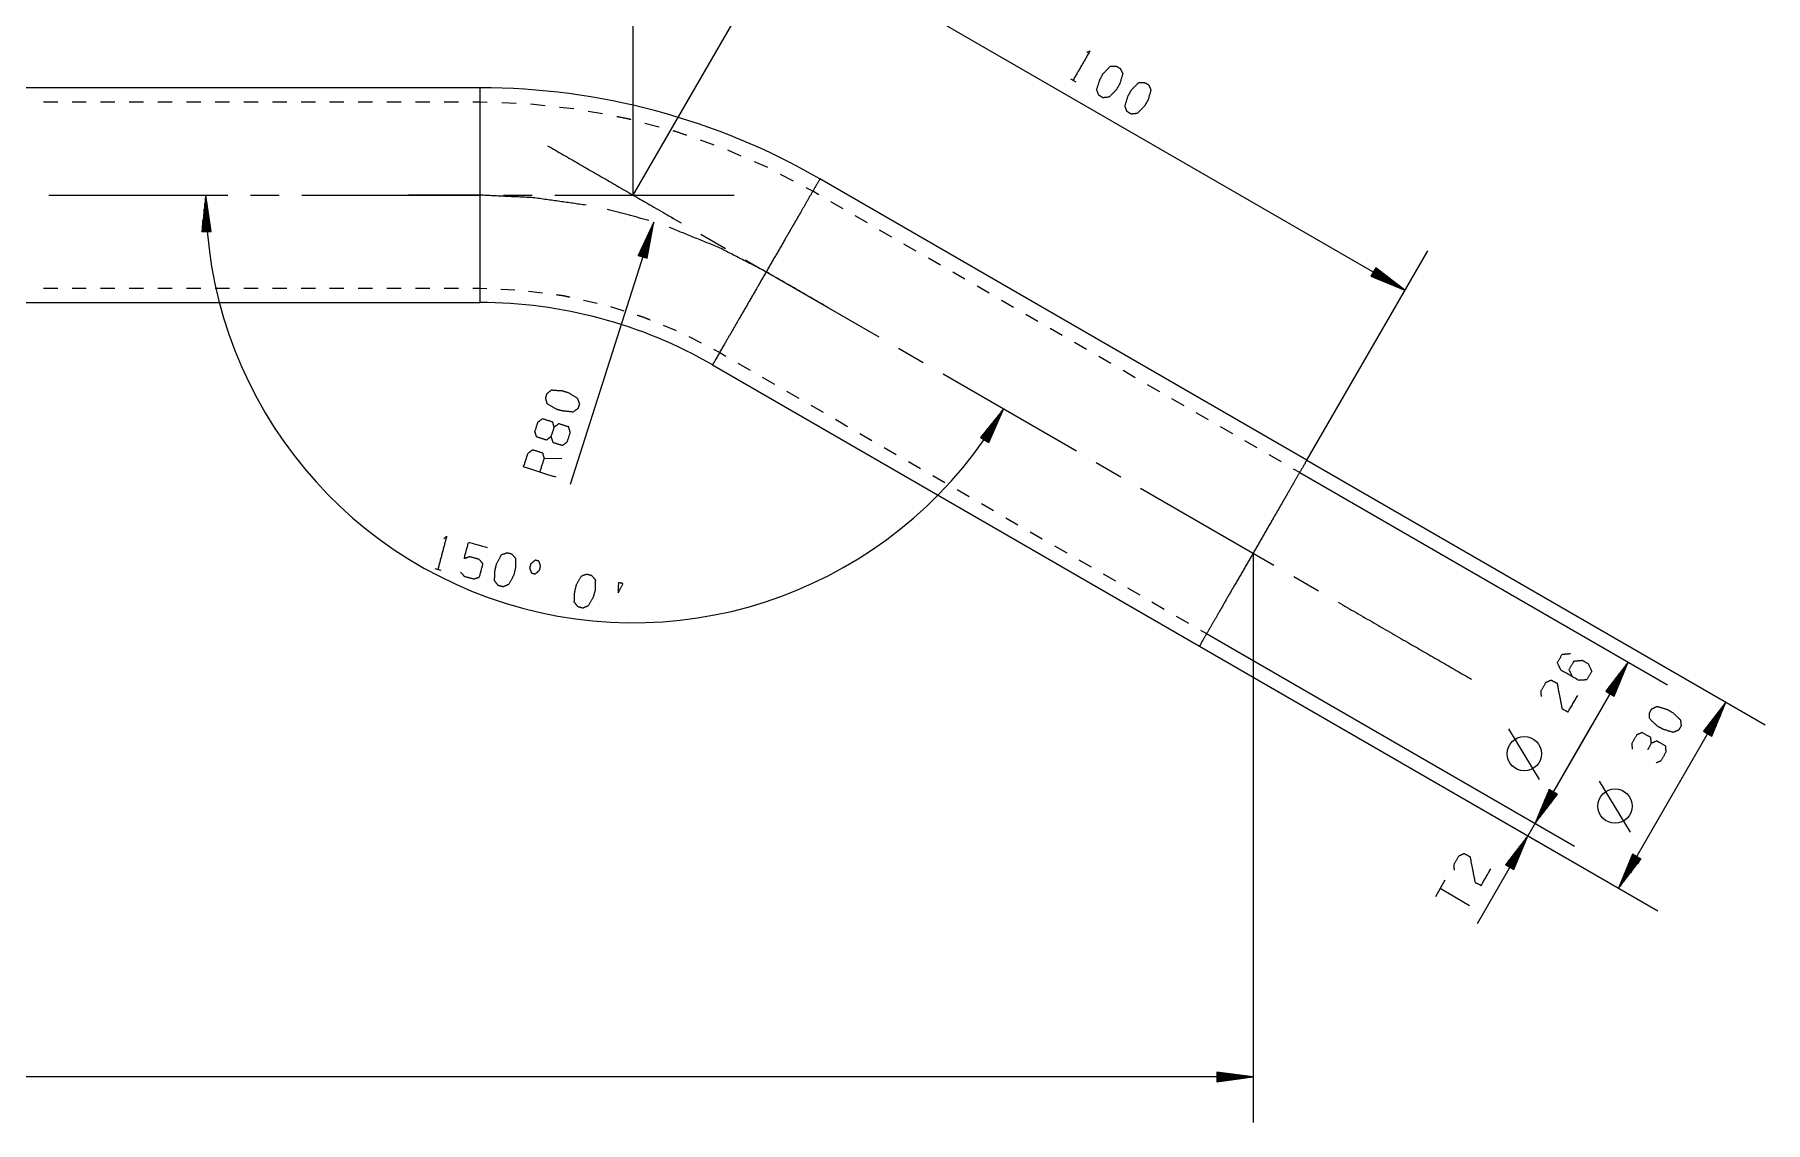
# Model space of a CAD drawing. Header units: millimetres. Extents: x 0 to 420, y 0 to 297.
# Drawn here: x 188.1 to 309.1, y 63.9 to 139.9 of the extents above; entities that cross this region are included whole.
import ezdxf

# ---------------------------------------------------------------- set-up
doc = ezdxf.new("R2010")
doc.units = ezdxf.units.MM
doc.layers.add('101', color=7, linetype='Continuous', true_color=0xffffff)

msp = doc.modelspace()

# ---------------------------------------------------------------- linework, layer by layer
at = {"layer": '101', "color": 22, "linetype": 'Continuous', "lineweight": 18}
for p, q in [((229.97, 128.68), (229.97, 152.26)), ((229.97, 128.68), (242.17, 149.8)), ((240.58, 147.05), (283.88, 122.05)), ((200.11, 128.68), (199.82, 126.13)), ((200.13, 126.14), (200.08, 128.48)), ((200.49, 126.14), (200.11, 128.68)), ((200.18, 126.14), (200.13, 128.48)), ((199.98, 126.13), (199.96, 127.32)), ((200.03, 126.13), (200, 127.71)), ((200.08, 126.13), (200.04, 128.09)), ((200.24, 126.14), (200.19, 128.1)), ((200.29, 126.14), (200.25, 127.71)), ((200.34, 126.14), (200.31, 127.33)), ((199.82, 126.13), (200.49, 126.14)), ((199.83, 126.13), (199.83, 126.16)), ((199.83, 126.13), (199.83, 126.16)), ((199.88, 126.13), (199.87, 126.55)), ((199.93, 126.13), (199.91, 126.93)), ((200.39, 126.14), (200.37, 126.94)), ((200.44, 126.14), (200.43, 126.56)), ((200.49, 126.14), (200.49, 126.17)), ((200.49, 126.14), (200.49, 126.17)), ((231.4, 126.79), (225.56, 108.47)), ((231.4, 126.79), (230.31, 124.47)), ((230.51, 124.41), (230.99, 125.91)), ((230.56, 124.39), (231.15, 126.26)), ((230.61, 124.37), (231.32, 126.61)), ((230.65, 124.36), (231.37, 126.6)), ((230.7, 124.34), (231.3, 126.21)), ((230.75, 124.33), (231.23, 125.83)), ((230.95, 124.27), (231.4, 126.79)), ((230.36, 124.45), (230.49, 124.85)), ((230.41, 124.44), (230.66, 125.2)), ((230.46, 124.42), (230.82, 125.55)), ((230.8, 124.31), (231.16, 125.45)), ((230.85, 124.3), (231.09, 125.06)), ((230.9, 124.28), (231.02, 124.68)), ((277.03, 110.17), (285.47, 124.8)), ((230.31, 124.47), (230.95, 124.27)), ((230.32, 124.47), (230.33, 124.5)), ((230.32, 124.47), (230.33, 124.5)), ((230.94, 124.27), (230.95, 124.3)), ((230.94, 124.27), (230.95, 124.3)), ((281.85, 123.61), (281.51, 123.03)), ((281.69, 123.34), (283.73, 122.16)), ((281.72, 123.38), (283.42, 122.4)), ((281.75, 123.43), (283.11, 122.64)), ((281.77, 123.47), (282.8, 122.87)), ((281.8, 123.51), (282.49, 123.11)), ((281.82, 123.56), (282.18, 123.35)), ((283.88, 122.05), (281.85, 123.61)), ((281.85, 123.6), (281.87, 123.59)), ((281.85, 123.6), (281.87, 123.59)), ((281.51, 123.03), (283.88, 122.05)), ((281.52, 123.03), (281.54, 123.01)), ((281.52, 123.03), (281.54, 123.01)), ((281.54, 123.07), (281.9, 122.86)), ((281.57, 123.12), (282.26, 122.72)), ((281.59, 123.16), (282.62, 122.57)), ((281.62, 123.21), (282.98, 122.42)), ((281.64, 123.25), (283.34, 122.27)), ((281.67, 123.29), (283.7, 122.12)), ((255.84, 113.74), (254.24, 111.74)), ((254.81, 111.4), (255.84, 113.74)), ((254.37, 111.66), (254.99, 112.68)), ((254.42, 111.63), (255.23, 112.98)), ((254.46, 111.61), (255.48, 113.29)), ((254.5, 111.58), (255.72, 113.59)), ((254.55, 111.56), (255.76, 113.56)), ((254.59, 111.53), (255.61, 113.21)), ((254.63, 111.5), (255.45, 112.85)), ((254.68, 111.48), (255.29, 112.49)), ((254.24, 111.74), (254.26, 111.77)), ((254.24, 111.74), (254.26, 111.77)), ((254.24, 111.74), (254.81, 111.4)), ((254.29, 111.71), (254.5, 112.07)), ((254.33, 111.69), (254.75, 112.37)), ((254.72, 111.45), (255.14, 112.14)), ((254.76, 111.42), (254.98, 111.78)), ((254.81, 111.4), (254.82, 111.42)), ((254.81, 111.4), (254.82, 111.42)), ((277.03, 110.17), (309.06, 91.67)), ((276.53, 109.3), (302.22, 94.47)), ((273.28, 103.68), (273.28, 63.91)), ((270.03, 98.05), (295.72, 83.21)), ((270.03, 98.05), (295.72, 83.21)), ((269.53, 97.18), (295.22, 82.34)), ((269.53, 97.18), (301.56, 78.68)), ((299.47, 96.06), (292.97, 84.8)), ((299.47, 96.06), (297.91, 94.02)), ((298.14, 93.89), (299.12, 95.59)), ((298.18, 93.87), (299.35, 95.9)), ((298.22, 93.84), (299.4, 95.88)), ((298.49, 93.69), (299.47, 96.06)), ((297.96, 94), (298.17, 94.36)), ((298, 93.97), (298.41, 94.67)), ((298.05, 93.95), (298.64, 94.98)), ((298.09, 93.92), (298.88, 95.28)), ((298.27, 93.82), (299.25, 95.52)), ((298.31, 93.79), (299.1, 95.16)), ((298.36, 93.77), (298.95, 94.8)), ((298.4, 93.74), (298.8, 94.44)), ((297.91, 94.02), (298.49, 93.69)), ((297.92, 94.02), (297.93, 94.05)), ((297.92, 94.02), (297.93, 94.05)), ((298.44, 93.72), (298.65, 94.08)), ((298.49, 93.69), (298.5, 93.72)), ((298.49, 93.69), (298.5, 93.72)), ((298.81, 80.27), (306.31, 93.26)), ((306.31, 93.26), (304.75, 91.23)), ((305.02, 91.07), (306.2, 93.11)), ((305.33, 90.89), (306.31, 93.26)), ((304.89, 91.15), (305.48, 92.18)), ((304.93, 91.12), (305.72, 92.49)), ((304.98, 91.1), (305.96, 92.8)), ((305.07, 91.05), (306.24, 93.08)), ((305.11, 91.02), (306.09, 92.72)), ((305.15, 91), (305.94, 92.36)), ((305.2, 90.97), (305.79, 92)), ((296.94, 91.67), (288.92, 77.79)), ((304.75, 91.23), (305.33, 90.89)), ((304.76, 91.23), (304.77, 91.25)), ((304.76, 91.23), (304.77, 91.25)), ((304.8, 91.2), (305.01, 91.56)), ((304.85, 91.18), (305.25, 91.87)), ((305.24, 90.95), (305.64, 91.64)), ((305.29, 90.92), (305.49, 91.28)), ((305.33, 90.9), (305.35, 90.92)), ((305.33, 90.9), (305.35, 90.92)), ((293.95, 87.16), (292.97, 84.8)), ((293.95, 87.16), (292.97, 84.8)), ((294.13, 87.06), (293.34, 85.7)), ((294.13, 87.06), (293.34, 85.7)), ((294.09, 87.09), (293.49, 86.06)), ((294.09, 87.09), (293.49, 86.06)), ((294.04, 87.11), (293.64, 86.42)), ((294.04, 87.11), (293.64, 86.42)), ((294, 87.14), (293.79, 86.78)), ((294, 87.14), (293.79, 86.78)), ((293.96, 87.16), (293.94, 87.14)), ((293.96, 87.16), (293.94, 87.14)), ((293.96, 87.16), (293.94, 87.14)), ((293.96, 87.16), (293.94, 87.14)), ((294.53, 86.83), (293.95, 87.16)), ((294.53, 86.83), (293.95, 87.16)), ((292.97, 84.8), (294.53, 86.83)), ((292.97, 84.8), (294.53, 86.83)), ((294.22, 87.01), (293.05, 84.98)), ((294.22, 87.01), (293.05, 84.98)), ((294.26, 86.99), (293.09, 84.95)), ((294.26, 86.99), (293.09, 84.95)), ((294.18, 87.04), (293.2, 85.34)), ((294.18, 87.04), (293.2, 85.34)), ((294.31, 86.96), (293.33, 85.26)), ((294.31, 86.96), (293.33, 85.26)), ((294.35, 86.93), (293.56, 85.57)), ((294.35, 86.93), (293.56, 85.57)), ((294.4, 86.91), (293.8, 85.88)), ((294.4, 86.91), (293.8, 85.88)), ((294.44, 86.88), (294.04, 86.19)), ((294.44, 86.88), (294.04, 86.19)), ((294.48, 86.86), (294.28, 86.5)), ((294.48, 86.86), (294.28, 86.5)), ((294.53, 86.83), (294.51, 86.81)), ((294.53, 86.83), (294.51, 86.81)), ((294.53, 86.83), (294.51, 86.81)), ((294.53, 86.83), (294.51, 86.81)), ((292.47, 83.93), (290.91, 81.9)), ((291.14, 81.77), (292.12, 83.47)), ((291.18, 81.74), (292.35, 83.78)), ((291.22, 81.72), (292.4, 83.75)), ((291.49, 81.57), (292.47, 83.93)), ((290.96, 81.87), (291.17, 82.23)), ((291, 81.85), (291.41, 82.54)), ((291.05, 81.82), (291.64, 82.85)), ((291.09, 81.8), (291.88, 83.16)), ((291.27, 81.69), (292.25, 83.39)), ((291.31, 81.67), (292.1, 83.03)), ((291.36, 81.64), (291.95, 82.67)), ((291.4, 81.62), (291.8, 82.31)), ((299.79, 82.64), (298.81, 80.27)), ((298.81, 80.27), (300.37, 82.3)), ((300.06, 82.48), (298.89, 80.45)), ((300.11, 82.46), (298.93, 80.42)), ((300.02, 82.51), (299.04, 80.81)), ((300.15, 82.43), (299.17, 80.73)), ((299.97, 82.53), (299.19, 81.17)), ((299.93, 82.56), (299.34, 81.53)), ((300.19, 82.41), (299.41, 81.04)), ((299.89, 82.58), (299.48, 81.89)), ((299.84, 82.61), (299.63, 82.25)), ((300.24, 82.38), (299.64, 81.35)), ((299.8, 82.64), (299.78, 82.61)), ((299.8, 82.64), (299.78, 82.61)), ((300.37, 82.3), (299.79, 82.64)), ((300.28, 82.36), (299.88, 81.66)), ((300.33, 82.33), (300.12, 81.97)), ((300.37, 82.31), (300.35, 82.28)), ((300.37, 82.31), (300.35, 82.28)), ((290.91, 81.9), (291.49, 81.57)), ((290.92, 81.9), (290.93, 81.93)), ((290.92, 81.9), (290.93, 81.93)), ((291.44, 81.59), (291.65, 81.95)), ((291.49, 81.57), (291.5, 81.59)), ((291.49, 81.57), (291.5, 81.59)), ((273.28, 67.08), (61.76, 67.08)), ((270.74, 67.42), (270.74, 66.75)), ((273.28, 67.08), (270.74, 67.42)), ((270.74, 67.41), (270.77, 67.41)), ((270.74, 67.41), (270.77, 67.41)), ((270.74, 67.36), (271.15, 67.36)), ((270.74, 67.31), (271.54, 67.31)), ((270.74, 67.26), (271.93, 67.26)), ((270.74, 67.21), (272.31, 67.21)), ((270.74, 67.16), (272.7, 67.16)), ((270.74, 67.11), (273.08, 67.11)), ((270.74, 66.75), (273.28, 67.08)), ((270.74, 67.06), (273.08, 67.06)), ((270.74, 67.01), (272.7, 67.01)), ((270.74, 66.96), (272.31, 66.96)), ((270.74, 66.91), (271.93, 66.91)), ((270.74, 66.86), (271.54, 66.86)), ((270.74, 66.8), (271.15, 66.8)), ((270.74, 66.75), (270.77, 66.75)), ((270.74, 66.75), (270.77, 66.75))]:
    msp.add_line(p, q, dxfattribs=at)
at = {"layer": '101', "color": 72, "linetype": 'Continuous', "lineweight": 18}
for p, q in [((260.51, 136.8), (260.88, 136.59)), ((224.98, 110.25), (223.74, 110.29)), ((216.11, 102.6), (216.52, 102.49)), ((293.29, 87.85), (291.13, 91.4)), ((299.63, 84.18), (297.47, 87.74)), ((286.68, 80.84), (286.01, 79.67)), ((286.35, 80.26), (288.4, 79.07))]:
    msp.add_line(p, q, dxfattribs=at)
at = {"layer": '101', "color": 151, "linetype": 'Continuous', "lineweight": 25}
for p, q in [((219.26, 136.18), (69.26, 136.18)), ((277.03, 110.17), (243.01, 129.81)), ((109.26, 121.18), (219.26, 121.18)), ((235.51, 116.82), (269.53, 97.18))]:
    msp.add_line(p, q, dxfattribs=at)
at = {"layer": '101', "color": 53, "linetype": 'Continuous', "lineweight": 18}
for p, q in [((189.76, 135.18), (188.76, 135.18)), ((191.76, 135.18), (190.76, 135.18)), ((193.76, 135.18), (192.76, 135.18)), ((195.76, 135.18), (194.76, 135.18)), ((197.76, 135.18), (196.76, 135.18)), ((199.76, 135.18), (198.76, 135.18)), ((201.76, 135.18), (200.76, 135.18)), ((203.76, 135.18), (202.76, 135.18)), ((205.76, 135.18), (204.76, 135.18)), ((207.76, 135.18), (206.76, 135.18)), ((209.76, 135.18), (208.76, 135.18)), ((211.76, 135.18), (210.76, 135.18)), ((213.76, 135.18), (212.76, 135.18)), ((215.76, 135.18), (214.76, 135.18)), ((217.76, 135.18), (216.76, 135.18)), ((219.26, 135.18), (218.76, 135.18)), ((219.76, 135.16), (219.26, 135.18)), ((221.79, 135.08), (220.78, 135.12)), ((223.81, 134.92), (222.8, 135.04)), ((225.83, 134.7), (224.82, 134.81)), ((227.82, 134.35), (226.83, 134.53)), ((231.77, 133.43), (230.79, 133.69)), ((235.63, 132.18), (234.67, 132.51)), ((237.51, 131.41), (236.58, 131.82)), ((239.37, 130.6), (238.44, 131)), ((241.16, 129.66), (240.26, 130.13)), ((242.51, 128.95), (242.06, 129.18)), ((242.93, 128.7), (242.51, 128.95)), ((244.63, 127.72), (243.78, 128.21)), ((246.33, 126.74), (245.48, 127.23)), ((248.03, 125.75), (247.18, 126.24)), ((249.74, 124.77), (248.88, 125.26)), ((251.44, 123.79), (250.59, 124.28)), ((188.76, 122.18), (189.76, 122.18)), ((190.76, 122.18), (191.76, 122.18)), ((192.76, 122.18), (193.76, 122.18)), ((194.76, 122.18), (195.76, 122.18)), ((196.76, 122.18), (197.76, 122.18)), ((198.76, 122.18), (199.76, 122.18)), ((200.76, 122.18), (201.76, 122.18)), ((202.76, 122.18), (203.76, 122.18)), ((204.76, 122.18), (205.76, 122.18)), ((206.76, 122.18), (207.76, 122.18)), ((208.76, 122.18), (209.76, 122.18)), ((210.76, 122.18), (211.76, 122.18)), ((212.76, 122.18), (213.76, 122.18)), ((214.76, 122.18), (215.76, 122.18)), ((216.76, 122.18), (217.76, 122.18)), ((218.76, 122.18), (219.26, 122.18)), ((219.26, 122.18), (219.74, 122.15)), ((253.14, 122.81), (252.29, 123.3)), ((254.84, 121.83), (253.99, 122.32)), ((220.72, 122.11), (221.69, 122.07)), ((222.66, 121.98), (223.62, 121.86)), ((226.5, 121.35), (227.45, 121.14)), ((256.54, 120.84), (255.69, 121.33)), ((228.39, 120.89), (229.32, 120.59)), ((258.24, 119.86), (257.39, 120.35)), ((232.06, 119.6), (232.96, 119.22)), ((233.85, 118.81), (234.71, 118.36)), ((259.94, 118.88), (259.09, 119.37)), ((235.57, 117.91), (236.01, 117.69)), ((236.01, 117.69), (236.43, 117.44)), ((261.64, 117.9), (260.79, 118.39)), ((263.34, 116.92), (262.49, 117.41)), ((237.28, 116.95), (238.13, 116.46)), ((265.04, 115.93), (264.19, 116.42)), ((238.98, 115.97), (239.83, 115.48)), ((240.68, 114.99), (241.53, 114.5)), ((266.75, 114.95), (265.89, 115.44)), ((242.38, 114), (243.24, 113.51)), ((268.45, 113.97), (267.6, 114.46)), ((244.09, 113.02), (244.94, 112.53)), ((270.15, 112.99), (269.3, 113.48)), ((271.85, 112.01), (271, 112.5)), ((245.79, 112.04), (246.64, 111.55)), ((273.55, 111.02), (272.7, 111.51)), ((247.49, 111.06), (248.34, 110.57)), ((249.19, 110.08), (250.04, 109.59)), ((275.25, 110.04), (274.4, 110.53)), ((250.89, 109.09), (251.74, 108.6)), ((276.53, 109.3), (276.1, 109.55)), ((252.59, 108.11), (253.44, 107.62)), ((254.29, 107.13), (255.14, 106.64)), ((255.99, 106.15), (256.84, 105.66)), ((257.69, 105.17), (258.54, 104.67)), ((259.39, 104.18), (260.25, 103.69)), ((261.1, 103.2), (261.95, 102.71)), ((262.8, 102.22), (263.65, 101.73)), ((264.5, 101.24), (265.35, 100.75)), ((266.2, 100.26), (267.05, 99.76)), ((267.9, 99.27), (268.75, 98.78)), ((269.6, 98.29), (270.03, 98.05))]:
    msp.add_line(p, q, dxfattribs=at)
at = {"layer": '101', "color": 151, "linetype": 'Continuous', "lineweight": 18}
for p, q in [((189.13, 128.68), (201.64, 128.68)), ((203.22, 128.68), (205.23, 128.68)), ((206.82, 128.68), (219.32, 128.68)), ((220.91, 128.68), (222.91, 128.68)), ((224.5, 128.68), (237.01, 128.68)), ((234.69, 125.95), (236.42, 124.95)), ((237.8, 124.16), (247.12, 118.78)), ((248.49, 117.98), (250.23, 116.98)), ((251.61, 116.19), (260.93, 110.81)), ((262.3, 110.01), (264.04, 109.01)), ((265.41, 108.21), (274.73, 102.83)), ((276.11, 102.04), (277.84, 101.04))]:
    msp.add_line(p, q, dxfattribs=at)
at = {"layer": '101', "color": 72, "linetype": 'Continuous', "lineweight": 18}
for centre in [(292.22, 89.66), (298.56, 86)]:
    msp.add_circle(centre, 1.2, dxfattribs=at)
at = {"layer": '101', "color": 151, "linetype": 'Continuous', "lineweight": 25}
for radius in [47.5, 32.5]:
    msp.add_arc((219.26, 88.68), radius, 60, 90, dxfattribs=at)
at = {"layer": '101', "color": 22, "linetype": 'Continuous', "lineweight": 18}
msp.add_arc((229.97, 128.68), 29.87, 180, 330, dxfattribs=at)
at = {"layer": '101', "color": 72, "linetype": 'Continuous', "lineweight": 18}
for points, knots in [([(261.66, 138.65), (261.88, 138.75), (260.69, 136.7)], [0, 0, 0.09349, 1, 1]), ([(262.8, 135.48), (263.22, 135.53), (263.72, 136.04), (263.96, 136.46), (264.17, 137.17), (263.99, 137.53), (263.7, 137.7), (263.29, 137.68), (262.78, 137.14), (262.56, 136.72), (262.34, 136.03), (262.51, 135.65), (262.8, 135.48)], [0, 0, 0.067525, 0.18397, 0.260583, 0.380943, 0.446142, 0.500307, 0.565504, 0.685863, 0.762528, 0.878308, 0.945834, 1, 1]), ([(264.77, 134.34), (265.19, 134.39), (265.69, 134.91), (265.93, 135.32), (266.14, 136.03), (265.96, 136.4), (265.67, 136.56), (265.27, 136.54), (264.75, 136), (264.53, 135.58), (264.32, 134.89), (264.48, 134.51), (264.77, 134.34)], [0, 0, 0.067525, 0.183972, 0.260583, 0.380943, 0.44614, 0.500305, 0.565505, 0.685863, 0.762528, 0.87831, 0.945835, 1, 1]), ([(226.21, 114.1), (226.07, 114.49), (225.46, 114.88), (225.01, 115.02), (224.26, 115.07), (223.95, 114.82), (223.85, 114.5), (223.96, 114.11), (224.6, 113.72), (225.05, 113.6), (225.77, 113.53), (226.11, 113.78), (226.21, 114.1)], [0, 0, 0.067526, 0.183972, 0.260585, 0.380942, 0.446141, 0.500306, 0.565504, 0.685863, 0.76253, 0.878309, 0.945836, 1, 1]), ([(224.22, 111.81), (223.91, 111.57), (223.22, 111.79), (223.1, 112.16), (223.31, 112.82), (223.63, 113.07), (224.32, 112.85), (224.43, 112.46), (224.22, 111.81), (224.36, 111.41), (225.02, 111.2), (225.36, 111.44), (225.57, 112.1), (225.46, 112.49), (224.77, 112.71), (224.43, 112.46)], [0, 0, 0.047573, 0.136086, 0.18366, 0.267816, 0.317167, 0.405678, 0.455028, 0.539185, 0.590297, 0.675757, 0.726869, 0.811024, 0.860375, 0.948886, 1, 1]), ([(224.58, 108.97), (222.31, 109.69), (222.62, 110.65), (222.94, 110.9), (223.63, 110.68), (223.74, 110.29), (223.43, 109.33)], [0, 0, 0.400951, 0.571034, 0.639277, 0.761674, 0.829917, 1, 1]), ([(216.74, 104.68), (216.93, 104.84), (216.32, 102.54)], [0, 0, 0.093491, 1, 1]), ([(217.91, 102.35), (218.17, 102.05), (218.84, 101.87), (219.22, 102), (219.47, 102.92), (219.21, 103.24), (218.54, 103.42), (218.16, 103.29), (218.46, 104.43), (219.78, 104.07)], [0, 0, 0.062229, 0.168345, 0.230572, 0.376816, 0.441267, 0.54738, 0.60961, 0.790492, 1, 1]), ([(220.87, 101.32), (221.26, 101.48), (221.61, 102.11), (221.73, 102.57), (221.75, 103.31), (221.48, 103.62), (221.16, 103.7), (220.77, 103.57), (220.42, 102.92), (220.31, 102.46), (220.28, 101.74), (220.54, 101.41), (220.87, 101.32)], [0, 0, 0.067525, 0.183971, 0.260583, 0.380943, 0.446139, 0.500305, 0.565502, 0.685862, 0.762528, 0.878309, 0.945835, 1, 1]), ([(222.89, 102.26), (223.11, 102.2), (223.4, 102.46), (223.48, 102.77), (223.36, 103.14), (223.14, 103.2), (222.83, 102.94), (222.75, 102.63), (222.89, 102.26)], [0, 0, 0.085679, 0.230392, 0.351584, 0.496295, 0.581974, 0.730394, 0.851582, 1, 1]), ([(226.44, 99.83), (226.83, 99.99), (227.18, 100.62), (227.3, 101.07), (227.32, 101.82), (227.05, 102.12), (226.73, 102.21), (226.35, 102.08), (225.99, 101.43), (225.88, 100.96), (225.85, 100.25), (226.11, 99.92), (226.44, 99.83)], [0, 0, 0.067528, 0.183973, 0.260585, 0.380944, 0.446143, 0.500308, 0.565506, 0.685864, 0.76253, 0.878311, 0.945835, 1, 1]), ([(228.92, 100.9), (228.93, 101.62), (229.25, 101.54), (228.92, 100.9)], [0, 0, 0.406596, 0.595724, 1, 1]), ([(295.6, 95.02), (295.35, 95.54), (295.69, 96.13), (296.27, 96.19), (296.68, 95.95), (296.93, 95.42), (296.58, 94.82), (296.01, 94.79), (294.78, 95.5), (294.53, 96.01), (294.87, 96.61), (295.45, 96.66)], [0, 0, 0.076964, 0.16976, 0.248072, 0.312017, 0.390329, 0.483127, 0.560091, 0.751924, 0.828889, 0.921685, 1, 1]), ([(293.42, 93.65), (293.39, 94.04), (293.73, 94.64), (294.09, 94.81), (294.51, 94.58), (294.86, 92.8), (295.28, 92.58), (295.96, 93.74)], [0, 0, 0.069693, 0.192977, 0.265273, 0.350226, 0.67474, 0.759751, 1, 1]), ([(303.18, 91.61), (303.13, 92.02), (302.61, 92.52), (302.2, 92.76), (301.49, 92.97), (301.12, 92.79), (300.96, 92.5), (300.98, 92.1), (301.52, 91.58), (301.94, 91.36), (302.63, 91.15), (303.01, 91.31), (303.18, 91.61)], [0, 0, 0.067525, 0.183971, 0.260584, 0.380941, 0.446139, 0.500305, 0.565504, 0.685861, 0.762529, 0.878308, 0.945835, 1, 1]), ([(301.09, 90.39), (301.06, 90.79), (300.44, 91.15), (300.07, 90.97), (299.73, 90.38), (299.76, 89.97)], [0, 0, 0.153876, 0.429854, 0.583729, 0.846124, 1, 1]), ([(301.43, 89.03), (301.79, 89.19), (302.13, 89.79), (302.1, 90.19), (301.48, 90.55), (301.09, 90.39), (300.84, 89.94)], [0, 0, 0.124124, 0.343693, 0.472448, 0.703379, 0.836731, 1, 1]), ([(287.34, 81.53), (287.31, 81.92), (287.65, 82.52), (288.01, 82.7), (288.43, 82.46), (288.78, 80.68), (289.21, 80.46), (289.88, 81.62)], [0, 0, 0.069692, 0.192977, 0.265273, 0.350227, 0.674739, 0.759753, 1, 1])]:
    msp.add_open_spline(points, degree=1, knots=knots, dxfattribs=at)
at = {"layer": '101', "color": 151, "linetype": 'Continuous', "lineweight": 25}
for points, knots in [([(219.26, 136.18), (219.26, 136.06), (219.26, 135.17), (219.26, 133.5), (219.26, 131.24), (219.26, 128.68)], [0, 0, 0.015193, 0.133975, 0.357213, 0.65798, 1, 1]), ([(243.01, 129.81), (242.95, 129.71), (242.5, 128.94), (241.67, 127.49), (240.54, 125.54), (239.26, 123.32)], [0, 0, 0.015194, 0.133975, 0.357212, 0.657979, 1, 1]), ([(219.26, 128.68), (219.26, 127.37), (219.26, 124.93), (219.26, 123.85), (219.26, 122.18), (219.26, 121.29), (219.26, 121.18)], [0, 0, 0.173648, 0.499999, 0.642788, 0.866026, 0.984807, 1, 1]), ([(239.26, 123.32), (238.61, 122.19), (237.38, 120.07), (236.38, 118.34), (235.73, 117.21), (235.51, 116.82)], [0, 0, 0.173649, 0.499999, 0.766044, 0.939692, 1, 1]), ([(277.03, 110.17), (276.97, 110.07), (276.52, 109.3), (276.15, 108.65), (275.15, 106.92), (274.56, 105.9), (273.28, 103.68)], [0, 0, 0.015193, 0.133975, 0.233956, 0.5, 0.657979, 1, 1]), ([(273.28, 103.68), (271.99, 101.45), (270.87, 99.5), (270.03, 98.05), (269.75, 97.57), (269.53, 97.18)], [0, 0, 0.34202, 0.642787, 0.866026, 0.939692, 1, 1])]:
    msp.add_open_spline(points, degree=1, knots=knots, dxfattribs=at)
at = {"layer": '101', "color": 53, "linetype": 'Continuous', "lineweight": 18}
for points, knots in [([(229.81, 133.95), (229.6, 134.01), (228.82, 134.16)], [0, 0, 0.214283, 1, 1]), ([(233.71, 132.85), (232.96, 133.11), (232.75, 133.17)], [0, 0, 0.785714, 1, 1]), ([(224.59, 121.73), (225.07, 121.67), (225.55, 121.56)], [0, 0, 0.499989, 1, 1]), ([(230.25, 120.3), (230.71, 120.15), (231.16, 119.97)], [0, 0, 0.5, 1, 1])]:
    msp.add_open_spline(points, degree=1, knots=knots, dxfattribs=at)
at = {"layer": '101', "color": 151, "linetype": 'Continuous', "lineweight": 18}
for points, knots in [([(223.99, 132.13), (232.65, 127.13), (233.31, 126.75)], [0, 0, 0.92928, 1, 1]), ([(226.69, 127.98), (222.98, 128.5), (219.26, 128.68), (214.26, 128.68)], [0, 0, 0.299812, 0.599098, 1, 1]), ([(231.05, 126.9), (229.61, 127.31), (228.16, 127.67)], [0, 0, 0.499996, 1, 1]), ([(243.59, 120.82), (239.26, 123.32), (235.94, 125.03), (232.47, 126.43)], [0, 0, 0.400902, 0.700188, 1, 1]), ([(279.22, 100.24), (284.21, 97.36), (288.54, 94.86)], [0, 0, 0.535359, 1, 1])]:
    msp.add_open_spline(points, degree=1, knots=knots, dxfattribs=at)

doc.saveas('drawing.dxf')
